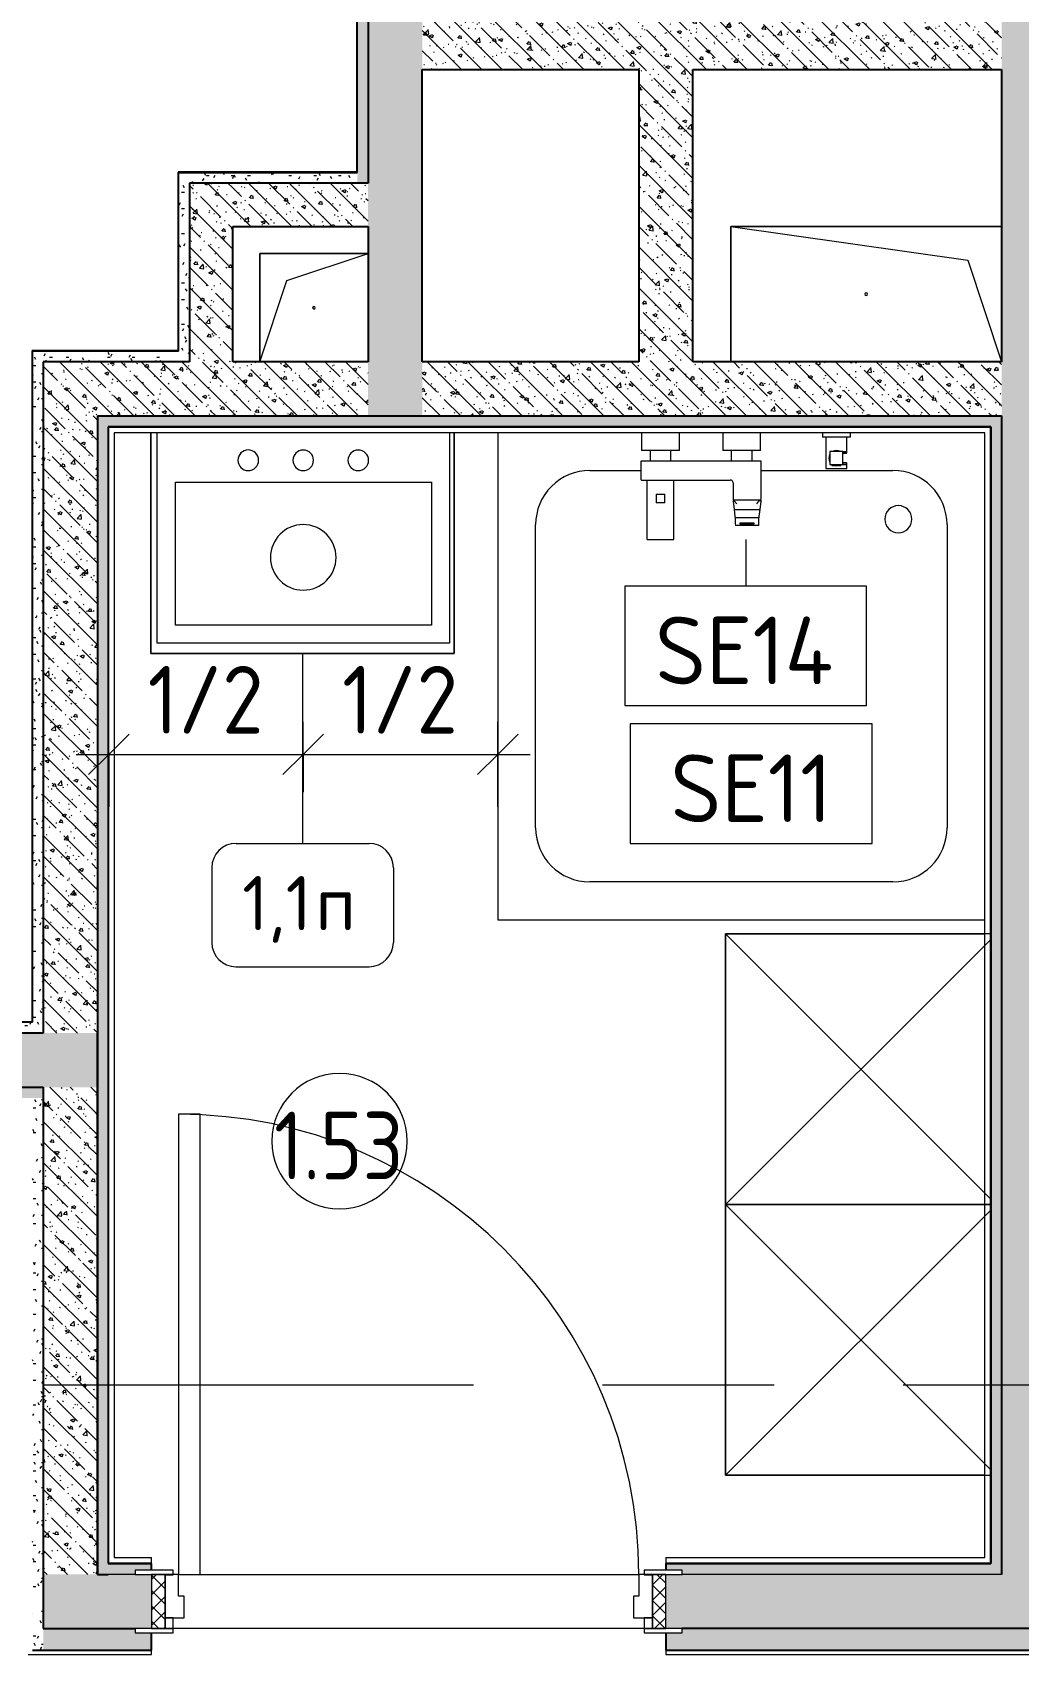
# Model space of a CAD drawing. Header units: millimetres. Extents: x 54725 to 263872, y -8553 to 29614.
# Drawn here: x 82310 to 84131, y 21652 to 24648 of the extents above; entities that cross this region are included whole.
import ezdxf

# ---------------------------------------------------------------- set-up
doc = ezdxf.new("R2010")
doc.units = ezdxf.units.MM
doc.linetypes.add('Осевая', pattern=[1587.5, 317.5, -238.125, 793.75, -238.125])
for name, color, linetype, lineweight in [('A-ANNO-DIMS', 7, 'Continuous', 9), ('A-ANNO-DIMS-50', 7, 'Continuous', 9), ('A-AREA-IDEN', 7, 'Continuous', 9), ('A-DOOR', 7, 'Continuous', 9), ('A-DOOR-1', 7, 'Continuous', 15), ('A-DOOR-FRAM', 7, 'Continuous', 15), ('A-DOOR-FRAM-1', 7, 'Continuous', 9), ('A-GENM', 7, 'Continuous', 9), ('A-WALL', 7, 'Continuous', 9), ('I-FURN', 7, 'Continuous', 9), ('I-FURN-IDEN', 7, 'Continuous', 9), ('I-WALL', 7, 'Continuous', 9), ('P-SANR-FIXT-IDEN', 7, 'Continuous', 9), ('Оси-2', 7, 'Осевая', 9)]:
    doc.layers.add(name, color=color, linetype=linetype, lineweight=lineweight)
for name, color, linetype, lineweight, true_color in [('A-WALL-3', 7, 'Continuous', 25, 0x3c3c3c), ('A-WALL-FNSH-2', 7, 'Continuous', 15, 0x3c3c3c), ('P-SANR-FIXT-1', 7, 'Continuous', 15, 0x4994b4), ('P-SANR-FIXT-2', 7, 'Continuous', 9, 0x4994b4)]:
    doc.layers.add(name, color=color, linetype=linetype, lineweight=lineweight, true_color=true_color)
doc.styles.add('GOST Common', font='GOST_Common.ttf', dxfattribs={"height": 125})
doc.styles.add('GOST Common_1', font='GOST_Common.ttf', dxfattribs={"width": 0.9, "height": 125})
doc.styles.add('GOST Common_2', font='GOST_Common.ttf', dxfattribs={"height": 100})
doc.styles.add('ISOCPEUR', font='isocpeur.ttf', dxfattribs={"width": 0.9, "height": 125})
doc.dimstyles.new('ISO-2_5_0_9К_БОЛЬШОЙ', dxfattribs={"dimscale": 304.8, "dimtxt": 124.497647, "dimasz": 0.246063, "dimexe": 0.19685, "dimexo": 0.492126, "dimgap": 0, "dimtad": 1, "dimdec": 0, "dimrnd": 10, "dimzin": 0, "dimdsep": 46, "dimtxsty": 'ISOCPEUR', "dimblk1": 'OBLIQUE', "dimblk2": 'OBLIQUE', "dimsah": 1, "dimcen": 0.09, "dimdle": 0.19685, "dimazin": 0, "dimtfac": 1, "dimtdec": 4, "dimtix": 1, "dimtmove": 0, "dimatfit": 3, "dimfxl": 1, "dimtvp": 1, "dimtolj": 1, "dimtzin": 0, "dimarcsym": 2})
pattern_1 = [(135, (0, 0), (-37.717076, -37.717076), [53.34, -8.89, 1.778, -8.89]), (135, (0, 37.694), (-37.717076, -37.717076), []), (50, (0, 0), (63.763904, -5.57885), [6.667, -73.342]), (355, (0, 0), (-12.334876, 66.869514), [5.334, -58.674]), (100.451, (5.314, -0.465), (51.43036, 61.29098), [5.667, -62.332]), (46.184, (0, 17.78), (94.87722, -14.714836), [10.001, -110.014]), (96.636, (7.91, 16.55), (83.09115, 86.59931), [8.5, -93.497]), (351.184, (0, 17.78), (83.09204, 86.59928), [8.001, -88.011]), (21, (8.89, 13.335), (53.064487, -35.792726), [6.667, -73.342]), (326, (8.89, 13.335), (21.63066, 64.46546), [5.334, -58.674]), (71.451, (13.31, 10.35), (74.69646, 28.672367), [5.667, -62.332]), (37.5, (0, 0), (1.080413, 29.594271), [1.676, -56.286, 1.676, -57.887, -58.896]), (37.5, (0, 0), (1.080413, 29.594271), [-117.526, 1.676, -57.22]), (7.5, (0, 0), (23.386368, 35.063507), [1.676, -32.283, 1.676, -54.953, -22.447]), (7.5, (0, 0), (23.386368, 35.063507), [-90.589, 1.676, -20.771]), (327.5, (-19.825, 0), (47.456567, -2.0054684), [1.676, -20.549, 1.676, -67.666, -92.011]), (327.5, (-19.825, 0), (47.456567, -2.0054684), [-91.567, 1.676, -90.335]), (317.5, (-28.715, 0), (51.844948, 8.89904), [1.676, -27.216, 1.676, -44.374, -65.341]), (317.5, (-28.715, 0), (51.844948, 8.89904), [-74.943, 1.676, -63.665])]
pattern_2 = [(0, (0, 0), (60.96, 15.24), [5.029, -40.691, 5.029, -40.691, -243.84]), (0, (0, 0), (60.96, 15.24), [-91.44, 5.029, -86.411, 5.029, -40.691, -106.68]), (0, (0, 0), (60.96, 15.24), [-228.6, 5.029, -25.451, 5.029, -71.171]), (120, (22.86, 7.62), (-43.6782272, 45.1729086), [5.029, -40.691, 5.029, -40.691, -243.84]), (120, (22.86, 7.62), (-43.6782272, 45.1729086), [-91.44, 5.029, -86.411, 5.029, -40.691, -106.68]), (120, (22.86, 7.62), (-43.6782272, 45.1729086), [-228.6, 5.029, -25.451, 5.029, -71.171]), (240, (30.48, 38.1), (-17.2817728, -60.4129086), [5.029, -40.691, 5.029, -40.691, -243.84]), (240, (30.48, 38.1), (-17.2817728, -60.4129086), [-91.44, 5.029, -86.411, 5.029, -40.691, -106.68]), (240, (30.48, 38.1), (-17.2817728, -60.4129086), [-228.6, 5.029, -25.451, 5.029, -71.171])]

# ---------------------------------------------------------------- blocks, each defined once
blk = doc.blocks.new('110_Дверь_СКБ_1Ст_Внутренняя1 - Д-7_п__950x2100h_Туалет-32105350-Фрагмент 1_10_ Пищеблок')
at = {"layer": 'A-DOOR'}
h = blk.add_hatch(dxfattribs=at)
h.set_pattern_fill('FP_12', color=256, style=0, pattern_type=2)
h.set_pattern_definition([(135, (1826.41, 114.685), (-14.14214, -14.14214), []), (225, (1826.41, 114.685), (14.14214, -14.14214), [])])
h.paths.add_polyline_path([(487.5, -50), (487.5, 50), (462.5, 50), (462.5, -50)])
at = {"layer": 'A-DOOR-FRAM-1'}
h = blk.add_hatch(dxfattribs=at)
h.set_pattern_fill('FP_13', color=256, style=0, pattern_type=2)
h.set_pattern_definition([(45, (-296.384, 114.685), (-14.1421, 14.1421), []), (135, (-296.384, 114.685), (-14.1421, -14.1421), [])])
h.paths.add_polyline_path([(-437.5, -50), (-437.5, 50), (-462.5, 50), (-462.5, -50)])
at = {"layer": 'A-DOOR'}
blk.add_arc((-412.5, 50), 850, 360, 90, dxfattribs=at)
at = {"layer": 'A-DOOR-1'}
for p, q in [((-412.5, 900), (-412.5, 50)), ((-372.5, 900), (-412.5, 900)), ((-372.5, 50), (-372.5, 900)), ((-412.5, 50), (-372.5, 50))]:
    blk.add_line(p, q, dxfattribs=at)
at = {"layer": 'A-DOOR-FRAM'}
for p, q in [((-422.5, 58), (-492.5, 58)), ((-492.5, 58), (-492.5, 50)), ((-492.5, 50), (-422.5, 50)), ((-437.5, 50), (-462.5, 50)), ((-462.5, 50), (-462.5, -50)), ((-412.5, 50), (-437.5, 50)), ((-437.5, 50), (-437.5, -30)), ((-437.5, -50), (-437.5, 50)), ((-422.5, 50), (-437.5, 50)), ((-437.5, 50), (-437.5, 49)), ((-437.5, 49), (-422.5, 49)), ((-422.5, 50), (-422.5, 58)), ((-422.5, 49), (-422.5, 50)), ((-412.5, 10), (-412.5, 50)), ((437.5, 50), (437.5, 10)), ((462.5, 50), (437.5, 50)), ((517.5, 58), (447.5, 58)), ((447.5, 58), (447.5, 50)), ((462.5, 50), (447.5, 50)), ((447.5, 50), (447.5, 49)), ((447.5, 50), (517.5, 50)), ((447.5, 49), (462.5, 49)), ((462.5, -30), (462.5, 50)), ((487.5, 50), (462.5, 50)), ((462.5, 50), (462.5, -50)), ((462.5, 49), (462.5, 50)), ((487.5, -50), (487.5, 50)), ((517.5, 50), (517.5, 58)), ((-402.5, 10), (-412.5, 10)), ((-402.5, -30), (-402.5, 10)), ((437.5, 10), (427.5, 10)), ((427.5, 10), (427.5, -30)), ((-422.5, -50), (-492.5, -50)), ((-492.5, -50), (-492.5, -58)), ((-492.5, -58), (-422.5, -58)), ((-462.5, -50), (-437.5, -50)), ((-437.5, -30), (-402.5, -30)), ((-422.5, -30), (-437.5, -30)), ((-437.5, -30), (-437.5, -50)), ((-437.5, -50), (-422.5, -50)), ((-422.5, -50), (-422.5, -30)), ((-422.5, -58), (-422.5, -50)), ((427.5, -30), (462.5, -30)), ((462.5, -30), (447.5, -30)), ((447.5, -30), (447.5, -50)), ((447.5, -50), (462.5, -50)), ((517.5, -50), (447.5, -50)), ((447.5, -50), (447.5, -58)), ((447.5, -58), (517.5, -58)), ((462.5, -50), (462.5, -30)), ((462.5, -50), (487.5, -50)), ((517.5, -58), (517.5, -50))]:
    blk.add_line(p, q, dxfattribs=at)
blk = doc.blocks.new('SND_Aquanet_Душевой поддон_HX108_Квадратный_С опорами_Сантехкомплект__$ - 900х900-19919295-Фрагмент 1_10_ Пищеблок')
at = {"layer": 'P-SANR-FIXT-1'}
for p, q in [((450, 450), (-449.6, 450)), ((450, -449.7), (450, 450)), ((-280, 380), (280, 380)), ((-380, -280), (-380, 280)), ((380, 280), (380, -280)), ((-37.2, -380), (-280, -380)), ((280, -380), (185.4, -380))]:
    blk.add_line(p, q, dxfattribs=at)
for centre, radius, start, end in [((-280, 280), 100, 90, 180), ((280, 280), 100, 0, 90), ((-290, -290), 25, 90, 270), ((-290, -290), 25, 270, 90), ((-280, -280), 100, 180, 270), ((280, -280), 100, 270, 0)]:
    blk.add_arc(centre, radius, start, end, dxfattribs=at)
blk = doc.blocks.new('GM_Отверстие прямоугольное _в плите_ - Отверстие-V9-Фрагмент 1_10_ Пищеблок')
at = {"layer": 'A-GENM'}
for p, q in [((-125, -250), (-125, 250)), ((-125, 250), (-125, -250)), ((-62.5, 187.5), (125, 250)), ((-125, -250), (-62.5, 187.5)), ((125, -250), (-125, -250)), ((-125, -250), (125, -250))]:
    blk.add_line(p, q, dxfattribs=at)
for start, end in [(360, 180), (180, 360)]:
    blk.add_arc((0, 0), 2.5, start, end, dxfattribs=at)
blk = doc.blocks.new('GM_Отверстие прямоугольное _в плите_ - Отверстие-21604341-Фрагмент 1_10_ Пищеблок')
at = {"layer": 'A-GENM'}
for p, q in [((-100, -100), (-100, 100)), ((-100, 100), (100, 100)), ((100, 100), (-100, 100)), ((-100, 100), (-100, -100)), ((-50, 50), (100, 100)), ((-100, -100), (-50, 50))]:
    blk.add_line(p, q, dxfattribs=at)
for start, end in [(360, 180), (180, 360)]:
    blk.add_arc((0, 0), 2.5, start, end, dxfattribs=at)
blk = doc.blocks.new('Шкаф параметрический - 1_318п-25615764-Фрагмент 1_10_ Пищеблок')
at = {"layer": 'I-FURN'}
for p, q in [((0, -500), (490, -10)), ((0, -10), (0, -500)), ((0, -500), (0, -21)), ((10, -10), (500, -500)), ((500, -500), (500, -10)), ((500, -21), (500, -500)), ((0, -500), (500, -500)), ((500, -500), (0, -500))]:
    blk.add_line(p, q, dxfattribs=at)
blk = doc.blocks.new('Мойка кухонная - Мойка Steel Hammer SH R 5151 GLOWE 2-V32-Фрагмент 1_10_ Пищеблок')
at = {"layer": 'P-SANR-FIXT-2'}
for p, q in [((-270, 400), (270, 400)), ((-270, 11), (-270, 400)), ((270, 400), (270, 11)), ((-236.6, 366.4), (236.1, 366.4)), ((-236.6, 102.3), (-236.6, 366.4)), ((236.1, 366.4), (236.1, 102.3)), ((236.1, 102.3), (-236.6, 102.3))]:
    blk.add_line(p, q, dxfattribs=at)
for centre, radius, start, end in [((0, 241.3), 60.5, 0, 180), ((0, 241.3), 60.5, 180, 0), ((-101.6, 61.9), 19, 90, 180), ((-101.6, 61.9), 19, 180, 270), ((-101.6, 61.9), 19.1, 0, 90), ((-101.6, 61.9), 19, 270, 0), ((0, 61.9), 19, 0, 180), ((0, 61.9), 19, 180, 0), ((101.6, 61.9), 19.1, 0, 180), ((101.6, 61.9), 19.1, 180, 0)]:
    blk.add_arc(centre, radius, start, end, dxfattribs=at)
blk = doc.blocks.new('Смеситель для ванны с душевым гарнитуром - Смеситель для ванны с душевым гарнитуром-V42-Фрагмент 1_10_ Пищеблок')
at = {"layer": 'P-SANR-FIXT-1'}
for p, q in [((83435, 23909), (83435, 23876)), ((83435, 23909), (83435, 23876)), ((83505, 23876), (83505, 23909)), ((83505, 23876), (83505, 23909)), ((83585, 23909), (83585, 23876)), ((83585, 23909), (83585, 23876)), ((83655, 23876), (83655, 23909)), ((83655, 23876), (83655, 23909)), ((83769, 23909), (83769, 23901)), ((83770.6, 23901), (83769, 23901)), ((83769, 23901), (83769.2, 23901)), ((83819.4, 23901), (83770.6, 23901)), ((83775.7, 23901), (83775.7, 23843)), ((83814.2, 23873.7), (83814.2, 23901)), ((83821, 23901), (83819.4, 23901)), ((83820.8, 23901), (83821, 23901)), ((83821, 23901), (83821, 23909)), ((83434, 23855.7), (83434, 23822.7)), ((83434, 23855.7), (83434, 23822.7)), ((83505, 23876), (83435, 23876)), ((83505, 23876), (83435, 23876)), ((83655, 23856.7), (83435, 23856.7)), ((83655, 23856.7), (83435, 23856.7)), ((83450.7, 23876), (83450.7, 23856.7)), ((83489.2, 23856.7), (83489.2, 23876)), ((83655, 23876), (83585, 23876)), ((83655, 23876), (83585, 23876)), ((83600.7, 23876), (83600.7, 23856.7)), ((83639.2, 23856.7), (83639.2, 23876)), ((83656, 23786.2), (83656, 23855.7)), ((83656, 23786.2), (83656, 23855.7)), ((83807, 23874.2), (83783, 23874.2)), ((83783, 23874.2), (83783, 23850.2)), ((83807, 23850.2), (83807, 23874.2)), ((83814.2, 23873.7), (83807, 23873.7)), ((83807, 23873.7), (83814.2, 23873.7)), ((83807, 23871.2), (83813.7, 23871.2)), ((83813.7, 23853.2), (83807, 23853.2)), ((83814.2, 23871.7), (83814.2, 23873.7)), ((83814.2, 23850.5), (83814.2, 23852.7)), ((83775.7, 23843), (83814.2, 23843)), ((83783, 23850.2), (83807, 23850.2)), ((83786.6, 23850.2), (83786.6, 23848.7)), ((83786.6, 23850.2), (83786.6, 23848.7)), ((83786.6, 23850.2), (83786.6, 23848.7)), ((83786.6, 23850.2), (83786.6, 23848.7)), ((83786.6, 23850.2), (83786.6, 23848.7)), ((83786.6, 23850.2), (83786.6, 23848.7)), ((83786.6, 23850.2), (83786.6, 23848.7)), ((83786.6, 23850.2), (83786.6, 23848.7)), ((83789.8, 23848.7), (83786.6, 23848.7)), ((83786.6, 23848.7), (83789.8, 23848.7)), ((83789.8, 23848.7), (83786.6, 23848.7)), ((83786.6, 23848.7), (83789.8, 23848.7)), ((83789.8, 23848.7), (83786.6, 23848.7)), ((83786.6, 23848.7), (83789.8, 23848.7)), ((83789.8, 23848.7), (83786.6, 23848.7)), ((83786.6, 23848.7), (83789.8, 23848.7)), ((83789.8, 23848.7), (83786.6, 23848.7)), ((83786.6, 23848.7), (83789.8, 23848.7)), ((83789.8, 23848.7), (83786.6, 23848.7)), ((83786.6, 23848.7), (83789.8, 23848.7)), ((83789.8, 23848.7), (83786.6, 23848.7)), ((83786.6, 23848.7), (83789.8, 23848.7)), ((83789.8, 23848.7), (83786.6, 23848.7)), ((83786.6, 23848.7), (83789.8, 23848.7)), ((83789.8, 23848.7), (83789.8, 23850.2)), ((83789.8, 23848.7), (83789.8, 23850.2)), ((83789.8, 23848.7), (83789.8, 23850.2)), ((83789.8, 23848.7), (83789.8, 23850.2)), ((83789.8, 23848.7), (83789.8, 23850.2)), ((83789.8, 23848.7), (83789.8, 23850.2)), ((83789.8, 23848.7), (83789.8, 23850.2)), ((83789.8, 23848.7), (83789.8, 23850.2)), ((83791.1, 23850.2), (83791.1, 23848.7)), ((83791.1, 23850.2), (83791.1, 23848.7)), ((83791.1, 23850.2), (83791.1, 23848.7)), ((83791.1, 23850.2), (83791.1, 23848.7)), ((83791.1, 23850.2), (83791.1, 23848.7)), ((83791.1, 23850.2), (83791.1, 23848.7)), ((83791.1, 23850.2), (83791.1, 23848.7)), ((83791.1, 23850.2), (83791.1, 23848.7)), ((83794.4, 23848.7), (83791.1, 23848.7)), ((83791.1, 23848.7), (83794.4, 23848.7)), ((83794.4, 23848.7), (83791.1, 23848.7)), ((83791.1, 23848.7), (83794.4, 23848.7)), ((83794.4, 23848.7), (83791.1, 23848.7)), ((83791.1, 23848.7), (83794.4, 23848.7)), ((83794.4, 23848.7), (83791.1, 23848.7)), ((83791.1, 23848.7), (83794.4, 23848.7)), ((83794.4, 23848.7), (83791.1, 23848.7)), ((83791.1, 23848.7), (83794.4, 23848.7)), ((83794.4, 23848.7), (83791.1, 23848.7)), ((83791.1, 23848.7), (83794.4, 23848.7)), ((83794.4, 23848.7), (83791.1, 23848.7)), ((83791.1, 23848.7), (83794.4, 23848.7)), ((83794.4, 23848.7), (83791.1, 23848.7)), ((83791.1, 23848.7), (83794.4, 23848.7)), ((83794.4, 23848.7), (83794.4, 23850.2)), ((83794.4, 23848.7), (83794.4, 23850.2)), ((83794.4, 23848.7), (83794.4, 23850.2)), ((83794.4, 23848.7), (83794.4, 23850.2)), ((83794.4, 23848.7), (83794.4, 23850.2)), ((83794.4, 23848.7), (83794.4, 23850.2)), ((83794.4, 23848.7), (83794.4, 23850.2)), ((83794.4, 23848.7), (83794.4, 23850.2)), ((83795.6, 23850.2), (83795.6, 23848.7)), ((83795.6, 23850.2), (83795.6, 23848.7)), ((83795.6, 23850.2), (83795.6, 23848.7)), ((83795.6, 23850.2), (83795.6, 23848.7)), ((83795.6, 23850.2), (83795.6, 23848.7)), ((83795.6, 23850.2), (83795.6, 23848.7)), ((83795.6, 23850.2), (83795.6, 23848.7)), ((83795.6, 23850.2), (83795.6, 23848.7)), ((83798.9, 23848.7), (83795.6, 23848.7)), ((83795.6, 23848.7), (83798.9, 23848.7)), ((83798.9, 23848.7), (83795.6, 23848.7)), ((83795.6, 23848.7), (83798.9, 23848.7)), ((83798.9, 23848.7), (83795.6, 23848.7)), ((83795.6, 23848.7), (83798.9, 23848.7)), ((83798.9, 23848.7), (83795.6, 23848.7)), ((83795.6, 23848.7), (83798.9, 23848.7)), ((83798.9, 23848.7), (83795.6, 23848.7)), ((83795.6, 23848.7), (83798.9, 23848.7)), ((83798.9, 23848.7), (83795.6, 23848.7)), ((83795.6, 23848.7), (83798.9, 23848.7)), ((83798.9, 23848.7), (83795.6, 23848.7)), ((83795.6, 23848.7), (83798.9, 23848.7)), ((83798.9, 23848.7), (83795.6, 23848.7)), ((83795.6, 23848.7), (83798.9, 23848.7)), ((83798.9, 23848.7), (83798.9, 23850.2)), ((83798.9, 23848.7), (83798.9, 23850.2)), ((83798.9, 23848.7), (83798.9, 23850.2)), ((83798.9, 23848.7), (83798.9, 23850.2)), ((83798.9, 23848.7), (83798.9, 23850.2)), ((83798.9, 23848.7), (83798.9, 23850.2)), ((83798.9, 23848.7), (83798.9, 23850.2)), ((83798.9, 23848.7), (83798.9, 23850.2)), ((83800.2, 23850.2), (83800.2, 23848.7)), ((83800.2, 23850.2), (83800.2, 23848.7)), ((83800.2, 23850.2), (83800.2, 23848.7)), ((83800.2, 23850.2), (83800.2, 23848.7)), ((83800.2, 23850.2), (83800.2, 23848.7)), ((83800.2, 23850.2), (83800.2, 23848.7)), ((83800.2, 23850.2), (83800.2, 23848.7)), ((83800.2, 23850.2), (83800.2, 23848.7)), ((83803.4, 23848.7), (83800.2, 23848.7)), ((83800.2, 23848.7), (83803.4, 23848.7)), ((83803.4, 23848.7), (83800.2, 23848.7)), ((83800.2, 23848.7), (83803.4, 23848.7)), ((83803.4, 23848.7), (83800.2, 23848.7)), ((83800.2, 23848.7), (83803.4, 23848.7)), ((83803.4, 23848.7), (83800.2, 23848.7)), ((83800.2, 23848.7), (83803.4, 23848.7)), ((83803.4, 23848.7), (83800.2, 23848.7)), ((83800.2, 23848.7), (83803.4, 23848.7)), ((83803.4, 23848.7), (83800.2, 23848.7)), ((83800.2, 23848.7), (83803.4, 23848.7)), ((83803.4, 23848.7), (83800.2, 23848.7)), ((83800.2, 23848.7), (83803.4, 23848.7)), ((83803.4, 23848.7), (83800.2, 23848.7)), ((83800.2, 23848.7), (83803.4, 23848.7)), ((83803.4, 23848.7), (83803.4, 23850.2)), ((83803.4, 23848.7), (83803.4, 23850.2)), ((83803.4, 23848.7), (83803.4, 23850.2)), ((83803.4, 23848.7), (83803.4, 23850.2)), ((83803.4, 23848.7), (83803.4, 23850.2)), ((83803.4, 23848.7), (83803.4, 23850.2)), ((83803.4, 23848.7), (83803.4, 23850.2)), ((83803.4, 23848.7), (83803.4, 23850.2)), ((83807, 23850.5), (83814.2, 23850.5)), ((83814.2, 23850.5), (83807, 23850.5)), ((83814.2, 23843), (83814.2, 23850.5)), ((83435, 23821.7), (83599, 23821.7)), ((83435, 23821.7), (83599, 23821.7)), ((83445, 23821.7), (83445, 23712.2)), ((83462, 23795.7), (83462, 23779.7)), ((83462.1, 23795.7), (83462, 23795.7)), ((83462, 23795.7), (83462.5, 23795.7)), ((83462.5, 23795.7), (83477.5, 23795.7)), ((83477.5, 23795.7), (83478, 23795.7)), ((83478, 23795.7), (83477.9, 23795.7)), ((83478, 23779.7), (83478, 23795.7)), ((83495, 23712.2), (83495, 23821.7)), ((83604, 23816.7), (83604, 23786.2)), ((83604, 23816.7), (83604, 23786.2)), ((83462.5, 23779.7), (83462, 23779.7)), ((83462, 23779.7), (83462.1, 23779.7)), ((83477.5, 23779.7), (83462.5, 23779.7)), ((83478, 23779.7), (83477.5, 23779.7)), ((83477.9, 23779.7), (83478, 23779.7)), ((83604.1, 23782.6), (83604.1, 23783.4)), ((83607, 23783.4), (83604.1, 23783.4)), ((83604.1, 23782.6), (83606, 23767)), ((83605, 23785.2), (83655, 23785.2)), ((83605, 23785.2), (83655, 23785.2)), ((83606, 23767), (83654, 23767)), ((83606, 23767), (83607.6, 23754.1)), ((83652.7, 23785.2), (83647.2, 23777.5)), ((83655.9, 23783.4), (83650.8, 23783.4)), ((83652.4, 23754.1), (83654, 23767)), ((83654, 23767), (83655.9, 23782.6)), ((83655.9, 23783.4), (83655.9, 23782.6)), ((83607.6, 23754.1), (83607.8, 23752.6)), ((83607.8, 23752.6), (83652.2, 23752.6)), ((83607.8, 23752.6), (83608, 23750.2)), ((83608, 23750.2), (83608, 23741.4)), ((83608, 23741.4), (83608.5, 23737.9)), ((83651.5, 23737.9), (83608.5, 23737.9)), ((83617.5, 23740.1), (83617.5, 23742.5)), ((83617.5, 23741.9), (83618.3, 23741.9)), ((83619.6, 23742.8), (83640.4, 23742.8)), ((83619.6, 23739.8), (83619.6, 23742.8)), ((83640.4, 23739.8), (83619.6, 23739.8)), ((83640.4, 23739.8), (83640.4, 23742.8)), ((83641.7, 23741.9), (83642.5, 23741.9)), ((83642.5, 23742.5), (83642.5, 23740.1)), ((83651.5, 23737.9), (83652, 23741.4)), ((83651.9, 23750.2), (83652.2, 23752.6)), ((83652, 23741.4), (83652, 23750.2)), ((83652.2, 23752.6), (83652.4, 23754.1)), ((83445.5, 23711.7), (83494.5, 23711.7))]:
    blk.add_line(p, q, dxfattribs=at)
at = {"layer": 'P-SANR-FIXT-1', "flags": 128}
for points in [[(83611, 23777.5), (83606.2, 23783.1), (83605.3, 23785.2)], [(83617.5, 23742.5), (83617.6, 23742.6), (83617.7, 23742.7), (83618, 23742.7), (83618.3, 23742.7), (83618.7, 23742.8), (83619.1, 23742.8), (83619.6, 23742.8)], [(83619.6, 23739.8), (83619.1, 23739.8), (83618.7, 23739.8), (83618.3, 23739.9), (83618, 23739.9), (83617.7, 23740), (83617.6, 23740)], [(83640.4, 23742.8), (83640.8, 23742.8), (83641.3, 23742.8), (83641.7, 23742.7), (83642, 23742.7), (83642.3, 23742.7), (83642.4, 23742.6), (83642.5, 23742.5)], [(83642.4, 23740), (83642.3, 23740), (83642, 23739.9), (83641.7, 23739.9), (83641.3, 23739.8), (83640.8, 23739.8), (83640.4, 23739.8)]]:
    blk.add_lwpolyline(points, dxfattribs=at)
at = {"layer": 'P-SANR-FIXT-1'}
for centre, radius, start, end in [((83435, 23855.7), 1, 90, 180), ((83435, 23855.7), 1, 90, 180), ((83655, 23855.7), 1, 0, 90), ((83655, 23855.7), 1, 0, 90), ((83795, 23862.2), 14.2, 148.2631, 211.8541), ((83795, 23862.2), 14.2, 148.2631, 211.8541), ((83795, 23862.2), 14.2, 58.1524, 121.7439), ((83795, 23862.2), 14.2, 58.1524, 121.7439), ((83813.7, 23871.7), 0.5, 270, 0), ((83813.7, 23852.7), 0.5, 0, 90), ((83435, 23822.7), 1, 180, 270), ((83435, 23822.7), 1, 180, 270), ((83795, 23862.2), 14.2, 238.3082, 302.0443), ((83795, 23862.2), 14.2, 238.3082, 302.0443), ((83599, 23816.7), 5, 0, 90), ((83599, 23816.7), 5, 0, 90), ((83605, 23786.2), 1, 180, 270), ((83605, 23786.2), 1, 180, 270), ((83655, 23786.2), 1, 270, 0), ((83655, 23786.2), 1, 270, 0), ((83445.5, 23712.2), 0.5, 180, 270), ((83494.5, 23712.2), 0.5, 270, 0)]:
    blk.add_arc(centre, radius, start, end, dxfattribs=at)
blk = doc.blocks.new('Марка_Помещения - Номер-25198446-Фрагмент 1_10_ Пищеблок')
at = {"layer": 'A-AREA-IDEN'}
for start, end in [(360, 180), (180, 360)]:
    blk.add_arc((0, 0), 2.5, start, end, dxfattribs=at)
blk = doc.blocks.new('М_сантехническая_рамка1 - В рамке-30590747-Фрагмент 1_10_ Пищеблок')
at = {"layer": 'P-SANR-FIXT-IDEN'}
for p, q in [((4.293, 2.24), (-4.639, 2.24)), ((-4.639, 2.24), (-4.639, -2.178)), ((4.293, -2.178), (4.293, 2.24)), ((-4.639, -2.178), (4.293, -2.178))]:
    blk.add_line(p, q, dxfattribs=at)
blk = doc.blocks.new('Марка_Мебель - В прямоуг_Balcon_Марка-25523697-Фрагмент 1_10_ Пищеблок')
at = {"layer": 'I-FURN-IDEN'}
for p, q in [((-2.455, 2.278), (2.455, 2.278)), ((-3.355, 1.378), (-3.355, -1.384)), ((3.355, 1.378), (3.355, -1.378)), ((-2.461, -2.278), (2.455, -2.278))]:
    blk.add_line(p, q, dxfattribs=at)
for centre, radius, start, end in [((-2.455, 1.378), 0.9, 90, 180), ((2.455, 1.378), 0.9, 0, 90), ((-2.461, -1.384), 0.893, 180, 270), ((2.455, -1.378), 0.9, 270, 0)]:
    blk.add_arc(centre, radius, start, end, dxfattribs=at)
blk = doc.blocks.new('DIMBLOCK27-Фрагмент 1_10_ Пищеблок')
at = {"layer": 'A-ANNO-DIMS-50'}
for p, q in [((82451, 23218), (82451, 23374.9)), ((82810.2, 23244.8), (82810.2, 23374.9)), ((82391, 23314.9), (82810.2, 23314.9)), ((82451, 23314.9), (82451, 23218)), ((82810.2, 23314.9), (82810.2, 23244.8))]:
    blk.add_line(p, q, dxfattribs=at)
at = {"layer": 'A-ANNO-DIMS-50', "lineweight": 20}
for p, q in [((82451, 23314.9), (82488.5, 23352.4)), ((82810.2, 23314.9), (82847.7, 23352.4)), ((82451, 23314.9), (82413.5, 23277.4)), ((82810.2, 23314.9), (82772.7, 23277.4))]:
    blk.add_line(p, q, dxfattribs=at)
at = {"layer": 'A-ANNO-DIMS-50', "color": 0, "insert": (82522.9, 23478.2), "char_height": 125, "width": 258.572, "attachment_point": 1, "line_spacing_factor": 1.149209, "style": 'ISOCPEUR'}
blk.add_mtext('1/2', dxfattribs=at)
blk = doc.blocks.new('_Oblique')
at = {"color": 0, "linetype": 'ByBlock', "lineweight": -2}
blk.add_line((-0.5, -0.5), (0.5, 0.5), dxfattribs=at)
blk = doc.blocks.new('DIMBLOCK28-Фрагмент 1_10_ Пищеблок')
at = {"layer": 'A-ANNO-DIMS-50'}
for p, q in [((82810.2, 23244.8), (82810.2, 23374.9)), ((83169.4, 23218), (83169.4, 23374.9)), ((82810.2, 23314.9), (83229.4, 23314.9)), ((82810.2, 23314.9), (82810.2, 23244.8)), ((83169.4, 23314.9), (83169.4, 23218))]:
    blk.add_line(p, q, dxfattribs=at)
at = {"layer": 'A-ANNO-DIMS-50', "lineweight": 20}
for p, q in [((82810.2, 23314.9), (82847.7, 23352.4)), ((83169.4, 23314.9), (83206.9, 23352.4)), ((82810.2, 23314.9), (82772.7, 23277.4)), ((83169.4, 23314.9), (83131.9, 23277.4))]:
    blk.add_line(p, q, dxfattribs=at)
at = {"layer": 'A-ANNO-DIMS-50', "color": 0, "insert": (82882, 23478.2), "char_height": 125, "width": 258.572, "attachment_point": 1, "line_spacing_factor": 1.149209, "style": 'ISOCPEUR'}
blk.add_mtext('1/2', dxfattribs=at)

msp = doc.modelspace()

# ---------------------------------------------------------------- hatches: boundary and pattern name
at = {"layer": 'I-WALL'}
h = msp.add_hatch(dxfattribs=at)
h.set_pattern_fill('FP_3', color=256, style=0, pattern_type=2)
h.set_pattern_definition(pattern_1)
h.paths.add_polyline_path([(82930, 23940), (83030, 23940), (83030, 25850), (82930, 25850), (82930, 24029.8)])
h.paths.add_polyline_path([(83030, 26800), (83030, 26880), (82930, 26880), (82930, 26800)])
h = msp.add_hatch(dxfattribs=at)
h.set_pattern_fill('FP_3', color=256, style=0, pattern_type=2)
h.set_pattern_definition(pattern_1)
h.paths.add_polyline_path([(84200, 21800), (84200, 26880), (84100, 26880), (84100, 21800)])
h = msp.add_hatch(dxfattribs=at)
h.set_pattern_fill('FP_35', color=256, style=0, pattern_type=2)
h.set_pattern_definition(pattern_2)
h.paths.add_polyline_path([(82930, 24370), (82930, 25820), (82922, 25820), (82922, 25890), (82930, 25890), (82930, 25950), (82910, 25950), (82910, 24370)])
h.paths.add_polyline_path([(82910, 26700), (82930, 26700), (82930, 26710), (82910, 26710)])
h.paths.add_polyline_path([(82930, 26750), (82930, 26760), (82922, 26760), (82922, 26830), (82930, 26830), (82930, 26860), (82910, 26860), (82910, 26750), (82923.7, 26750)])
h = msp.add_hatch(dxfattribs=at)
h.set_pattern_fill('FP_3', color=256, style=0, pattern_type=2)
h.set_pattern_definition(pattern_1)
h.paths.add_polyline_path([(84100, 24580), (84100, 24680), (83030, 24680), (83030, 24580), (84015.7, 24580)])
h = msp.add_hatch(dxfattribs=at)
h.set_pattern_fill('FP_3', color=256, style=0, pattern_type=2)
h.set_pattern_definition(pattern_1)
h.paths.add_polyline_path([(83530, 24040), (83530, 24580), (83430, 24580), (83430, 24040)])
h = msp.add_hatch(dxfattribs=at)
h.set_pattern_fill('FP_35', color=256, style=0, pattern_type=2)
h.set_pattern_definition(pattern_2)
h.paths.add_polyline_path([(82600, 24370), (82910, 24370), (82910, 24390), (82580, 24390), (82580, 24370)])
h = msp.add_hatch(dxfattribs=at)
h.set_pattern_fill('FP_35', color=256, style=0, pattern_type=2)
h.set_pattern_definition(pattern_2)
h.paths.add_polyline_path([(82600, 24040), (82600, 24370), (82580, 24370), (82580, 24040)])
h = msp.add_hatch(dxfattribs=at)
h.set_pattern_fill('FP_3', color=256, style=0, pattern_type=2)
h.set_pattern_definition(pattern_1)
h.paths.add_polyline_path([(82680, 24040), (82680, 24370), (82600, 24370), (82600, 24040)])
h = msp.add_hatch(dxfattribs=at)
h.set_pattern_fill('FP_3', color=256, style=0, pattern_type=2)
h.set_pattern_definition(pattern_1)
h.paths.add_polyline_path([(82930, 24290), (82930, 24370), (82680, 24370), (82680, 24290)])
h = msp.add_hatch(dxfattribs=at)
h.set_pattern_fill('FP_35', color=256, style=0, pattern_type=2)
h.set_pattern_definition(pattern_2)
h.paths.add_polyline_path([(82580, 24040), (82580, 24060), (82310, 24060), (82310, 24040), (82579.1, 24040)])
h = msp.add_hatch(dxfattribs=at)
h.set_pattern_fill('FP_35', color=256, style=0, pattern_type=2)
h.set_pattern_definition(pattern_2)
h.paths.add_polyline_path([(82330, 22800), (82330, 24040), (82310, 24040), (82310, 22800)])
h = msp.add_hatch(dxfattribs=at)
h.set_pattern_fill('FP_3', color=256, style=0, pattern_type=2)
h.set_pattern_definition(pattern_1)
h.paths.add_polyline_path([(82930, 23940), (82930, 24040), (82330, 24040), (82330, 23940), (82866.4, 23940)])
h = msp.add_hatch(dxfattribs=at)
h.set_pattern_fill('FP_3', color=256, style=0, pattern_type=2)
h.set_pattern_definition(pattern_1)
h.paths.add_polyline_path([(84015.7, 23940), (84100, 23940), (84100, 24040), (83030, 24040), (83030, 23940), (83872.1, 23940)])
h = msp.add_hatch(dxfattribs=at)
h.set_pattern_fill('FP_3', color=256, style=0, pattern_type=2)
h.set_pattern_definition(pattern_1)
h.paths.add_polyline_path([(82430, 22800), (82430, 23940), (82330, 23940), (82330, 22800)])
h = msp.add_hatch(dxfattribs=at)
h.set_pattern_fill('FP_35', color=256, style=0, pattern_type=2)
h.set_pattern_definition(pattern_2)
h.paths.add_polyline_path([(84080, 23920), (84080, 23940), (82430, 23940), (82430, 23920), (84079, 23920)])
h = msp.add_hatch(dxfattribs=at)
h.set_pattern_fill('FP_35', color=256, style=0, pattern_type=2)
h.set_pattern_definition(pattern_2)
h.paths.add_polyline_path([(82430, 21800), (82450, 21800), (82450, 23920), (82430, 23920), (82430, 22595)])
h = msp.add_hatch(dxfattribs=at)
h.set_pattern_fill('FP_35', color=256, style=0, pattern_type=2)
h.set_pattern_definition(pattern_2)
h.paths.add_polyline_path([(84080, 21820), (84100, 21820), (84100, 23940), (84080, 23940), (84080, 21833)])
h = msp.add_hatch(dxfattribs=at)
h.set_pattern_fill('FP_35', color=256, style=0, pattern_type=2)
h.set_pattern_definition(pattern_2)
h.paths.add_polyline_path([(82200, 22800), (82310, 22800), (82310, 22820), (82200, 22820)])
h.paths.add_polyline_path([(81250, 22800), (81250, 22820), (81150, 22820), (81150, 22800)])
h = msp.add_hatch(dxfattribs=at)
h.set_pattern_fill('FP_3', color=256, style=0, pattern_type=2)
h.set_pattern_definition(pattern_1)
h.paths.add_polyline_path([(82430, 22700), (82430, 22800), (82200, 22800), (82200, 22798), (82230, 22798), (82230, 22790), (82200, 22790), (82200, 22710), (82230, 22710), (82230, 22702), (82200, 22702), (82200, 22700), (82330, 22700)])
h.paths.add_polyline_path([(81250, 22700), (81250, 22702), (81220, 22702), (81220, 22710), (81250, 22710), (81250, 22790), (81220, 22790), (81220, 22798), (81250, 22798), (81250, 22800), (78450, 22800), (78450, 22700), (81220, 22700)])
h.paths.add_polyline_path([(77320, 22700), (77350, 22700), (77350, 22800), (75744.8, 22800), (75744.8, 22700), (76832.4, 22700)])
h.paths.add_polyline_path([(74644.8, 22700), (74644.8, 22800), (70210, 22800), (70210, 22700), (74614.8, 22700)])
h.paths.add_polyline_path([(68310, 22700), (69110, 22700), (69110, 22800), (68310, 22800)])
h = msp.add_hatch(dxfattribs=at)
h.set_pattern_fill('FP_35', color=256, style=0, pattern_type=2)
h.set_pattern_definition(pattern_2)
h.paths.add_polyline_path([(82310, 22680), (82330, 22680), (82330, 22700), (82200, 22700), (82200, 22680)])
h.paths.add_polyline_path([(81250, 22680), (81250, 22700), (78480, 22699.8), (78480, 22692), (78450, 22692), (78450, 22680), (80855.1, 22680)])
h.paths.add_polyline_path([(77350, 22680), (77350, 22692), (77320, 22692), (77320, 22700), (75774.8, 22699.6), (75774.8, 22692), (75744.8, 22692), (75744.8, 22680), (76832.4, 22680)])
h.paths.add_polyline_path([(74533.7, 22680), (74644.8, 22680), (74644.8, 22692), (74614.8, 22692), (74614.8, 22700), (70240, 22699.9), (70240, 22692), (70210, 22692), (70210, 22680), (73959.1, 22680)])
h.paths.add_polyline_path([(69110, 22680), (69110, 22692), (69080, 22692), (69080, 22700), (68310, 22700), (68310, 22680), (69080, 22680)])
h = msp.add_hatch(dxfattribs=at)
h.set_pattern_fill('FP_3', color=256, style=0, pattern_type=2)
h.set_pattern_definition(pattern_1)
h.paths.add_polyline_path([(82430, 21800), (82430, 22700), (82330, 22700), (82330, 21800)])
h = msp.add_hatch(dxfattribs=at)
h.set_pattern_fill('FP_35', color=256, style=0, pattern_type=2)
h.set_pattern_definition(pattern_2)
h.paths.add_polyline_path([(82310, 21660), (82330, 21660), (82330, 22680), (82310, 22680), (82310, 22595)])
h = msp.add_hatch(dxfattribs=at)
h.set_pattern_fill('FP_35', color=256, style=0, pattern_type=2)
h.set_pattern_definition(pattern_2)
h.paths.add_polyline_path([(84100, 21800), (84100, 21820), (83480, 21820), (83480, 21808), (83510, 21808), (83510, 21800)])
h.paths.add_polyline_path([(82450, 21800), (82500, 21800), (82500, 21808), (82530, 21808), (82530, 21820), (82450, 21820)])
h = msp.add_hatch(dxfattribs=at)
h.set_pattern_fill('FP_3', color=256, style=0, pattern_type=2)
h.set_pattern_definition(pattern_1)
h.paths.add_polyline_path([(84480, 21700), (84480, 21800), (83480, 21800), (83480, 21700), (84303.1, 21700)])
h.paths.add_polyline_path([(82500, 21700), (82530, 21700), (82530, 21800), (82330, 21800), (82330, 21700)])
h = msp.add_hatch(dxfattribs=at)
h.set_pattern_fill('FP_35', color=256, style=0, pattern_type=2)
h.set_pattern_definition(pattern_2)
h.paths.add_polyline_path([(84750, 21660), (84750, 21700), (83510, 21699.5), (83510, 21692), (83480, 21692), (83480, 21660), (84303.1, 21660)])
h.paths.add_polyline_path([(82500, 21660), (82530, 21660), (82530, 21692), (82500, 21692), (82500, 21700), (82330, 21700), (82330, 21660)])

# ---------------------------------------------------------------- linework, layer by layer
at = {"layer": 'A-WALL'}
for p, q in [((82500, 21800), (82450, 21800)), ((84100, 21800), (83510, 21800))]:
    msp.add_line(p, q, dxfattribs=at)
at = {"layer": 'A-WALL-3'}
for p, q in [((82910, 24390), (82910, 25950)), ((82930, 25820), (82930, 24370)), ((83030, 24040), (83030, 24580)), ((83030, 24580), (83430, 24580)), ((83430, 24580), (83430, 24040)), ((83530, 24580), (84100, 24580)), ((83530, 24040), (83530, 24580)), ((84100, 24580), (84100, 24040)), ((82580, 24060), (82580, 24390)), ((82580, 24390), (82910, 24390)), ((82930, 24370), (82600, 24370)), ((82600, 24370), (82600, 24040)), ((82680, 24290), (82930, 24290)), ((82680, 24040), (82680, 24290)), ((82930, 24290), (82930, 24040)), ((82580, 24060), (82310, 24060)), ((82310, 22820), (82310, 24060)), ((82600, 24040), (82330, 24040)), ((82330, 24040), (82330, 22800)), ((82930, 24040), (82680, 24040)), ((83430, 24040), (83030, 24040)), ((84100, 24040), (83530, 24040)), ((82430, 23940), (84100, 23940)), ((82430, 23940), (82430, 21800)), ((84080, 23920), (82450, 23920)), ((82450, 23920), (82450, 21820)), ((84080, 23920), (84080, 21820)), ((84100, 23940), (84100, 21800)), ((82310, 22820), (82200, 22820)), ((82330, 22800), (82200, 22800)), ((82430, 21800), (82430, 22800)), ((82200, 22700), (82330, 22700)), ((82330, 22700), (82330, 21700)), ((82450, 21820), (82530, 21820)), ((82530, 21808), (82530, 21820)), ((83480, 21820), (83480, 21808)), ((83480, 21820), (84080, 21820)), ((82430, 21800), (82450, 21800)), ((82330, 21700), (82500, 21700)), ((84750, 21700), (83510, 21700)), ((82530, 21660), (82530, 21692)), ((83480, 21692), (83480, 21660)), ((82310, 21660), (82530, 21660)), ((83480, 21660), (85434.7, 21660))]:
    msp.add_line(p, q, dxfattribs=at)
at = {"layer": 'A-WALL-FNSH-2'}
for p, q in [((82909, 25850), (82909, 24391)), ((82579, 24391), (82579, 24061)), ((82909, 24391), (82579, 24391)), ((82579, 24061), (82309, 24061)), ((82451, 23919), (84079, 23919)), ((82451, 21821), (82451, 23919)), ((84079, 23919), (84079, 21821)), ((82530, 21821), (82451, 21821)), ((82530, 21820), (82530, 21821)), ((84079, 21821), (83480, 21821)), ((83480, 21821), (83480, 21820)), ((82302, 21652), (82530, 21652)), ((82530, 21652), (82530, 21660)), ((83480, 21660), (83480, 21652)), ((83480, 21652), (85330, 21652))]:
    msp.add_line(p, q, dxfattribs=at)
at = {"layer": 'I-FURN'}
for p, q in [((82528.9, 23909), (82528.9, 23501.4)), ((82528.9, 23501.4), (82528.9, 23909)), ((83089.2, 23501.4), (83089.2, 23909)), ((83089.2, 23909), (83089.2, 23501.4)), ((82528.9, 23501.4), (83089.2, 23501.4)), ((83089.2, 23501.4), (82528.9, 23501.4))]:
    msp.add_line(p, q, dxfattribs=at)
at = {"layer": 'I-FURN-IDEN'}
msp.add_line((82809, 23501.4), (82809, 23150.4), dxfattribs=at)
at = {"layer": 'I-WALL'}
for p, q in [((84069, 23909), (82461, 23909)), ((82461, 23909), (82461, 21831)), ((84069, 21831), (84069, 23909)), ((82461, 21831), (82530, 21831)), ((82530, 21821), (82530, 21831)), ((83480, 21831), (84069, 21831)), ((83480, 21831), (83480, 21821)), ((82620, 21800), (83430, 21800)), ((83440, 21700), (82570, 21700))]:
    msp.add_line(p, q, dxfattribs=at)
at = {"layer": 'P-SANR-FIXT-IDEN'}
msp.add_line((83627.5, 23711.7), (83627.5, 23625.9), dxfattribs=at)
at = {"layer": 'Оси-2'}
msp.add_line((56375.2, 22150), (90566.7, 22150), dxfattribs=at)

# ---------------------------------------------------------------- block references
at = {"layer": 'A-AREA-IDEN', "xscale": 49.99999999999998, "yscale": 49.99999999999998, "zscale": 49.99999999999998}
msp.add_blockref('Марка_Помещения - Номер-25198446-Фрагмент 1_10_ Пищеблок', (82877.3, 22600.5), dxfattribs=at)
at = {"layer": 'A-DOOR'}
msp.add_blockref('110_Дверь_СКБ_1Ст_Внутренняя1 - Д-7_п__950x2100h_Туалет-32105350-Фрагмент 1_10_ Пищеблок', (82992.5, 21750), dxfattribs=at)
at = {"layer": 'A-GENM', "rotation": 269.9999999999996}
msp.add_blockref('GM_Отверстие прямоугольное _в плите_ - Отверстие-V9-Фрагмент 1_10_ Пищеблок', (83850, 24165), dxfattribs=at)
at = {"layer": 'A-GENM'}
msp.add_blockref('GM_Отверстие прямоугольное _в плите_ - Отверстие-21604341-Фрагмент 1_10_ Пищеблок', (82830, 24140), dxfattribs=at)
at = {"layer": 'I-FURN', "rotation": 270.0000000000001}
for p in [(84090, 22983.1), (84090, 22483.1)]:
    msp.add_blockref('Шкаф параметрический - 1_318п-25615764-Фрагмент 1_10_ Пищеблок', p, dxfattribs=at)
at = {"layer": 'I-FURN-IDEN', "xscale": 49.99999999999998, "yscale": 49.99999999999998, "zscale": 49.99999999999998}
msp.add_blockref('Марка_Мебель - В прямоуг_Balcon_Марка-25523697-Фрагмент 1_10_ Пищеблок', (82809, 23036.5), dxfattribs=at)
at = {"layer": 'P-SANR-FIXT-1', "rotation": 180}
for name, p in [('Мойка кухонная - Мойка Steel Hammer SH R 5151 GLOWE 2-V32-Фрагмент 1_10_ Пищеблок', (82810.2, 23920)), ('SND_Aquanet_Душевой поддон_HX108_Квадратный_С опорами_Сантехкомплект__$ - 900х900-19919295-Фрагмент 1_10_ Пищеблок', (83619.4, 23459.3))]:
    msp.add_blockref(name, p, dxfattribs=at)
at = {"layer": 'P-SANR-FIXT-1'}
msp.add_blockref('Смеситель для ванны с душевым гарнитуром - Смеситель для ванны с душевым гарнитуром-V42-Фрагмент 1_10_ Пищеблок', (0, 0), dxfattribs=at)
at = {"layer": 'P-SANR-FIXT-IDEN', "xscale": 49.99999999999998, "yscale": 49.99999999999998, "zscale": 49.99999999999998}
for p in [(83636.2, 23513.9), (83646.2, 23259.3)]:
    msp.add_blockref('М_сантехническая_рамка1 - В рамке-30590747-Фрагмент 1_10_ Пищеблок', p, dxfattribs=at)

# ---------------------------------------------------------------- texts
at = {"layer": 'A-AREA-IDEN', "insert": (82756.3, 22654.8), "char_height": 125, "width": 303.038, "attachment_point": 1, "style": 'GOST Common_1'}
msp.add_mtext('1.53', dxfattribs=at)
at = {"layer": 'I-FURN-IDEN', "char_height": 100, "attachment_point": 1, "style": 'GOST Common_2'}
for s, insert, width in [('1,1', (82697.5, 23090.1), 164.346), ('\\fGOST Common|b0|i0|c204|p34|;п', (82833.1, 23090.1), 88.186)]:
    msp.add_mtext(s, dxfattribs=dict(at, insert=insert, width=width))
at = {"layer": 'P-SANR-FIXT-IDEN', "char_height": 125, "attachment_point": 1, "style": 'GOST Common'}
for s, insert, width in [('SE14', (83460.1, 23569.3), 424.894), ('SE11', (83488.4, 23314.7), 380.802)]:
    msp.add_mtext(s, dxfattribs=dict(at, insert=insert, width=width))

# ---------------------------------------------------------------- dimensions: what is measured, and where the dimension line sits
at = {"layer": 'A-ANNO-DIMS'}
for base, p1, p2, picture, middle in [((82810.2, 23314.9), (82451, 23368), (82810.2, 23394.8), 'DIMBLOCK27-Фрагмент 1_10_ Пищеблок', (82630.6, 23377.4)), ((83169.4, 23314.9), (82810.2, 23394.8), (83169.4, 23368), 'DIMBLOCK28-Фрагмент 1_10_ Пищеблок', (82989.8, 23377.4))]:
    dim = msp.add_linear_dim(base=base, p1=p1, p2=p2, text='1/2', dimstyle='ISO-2_5_0_9К_БОЛЬШОЙ', override={"dimpost": '<>', "dimfxl": 360.185016}, dxfattribs=at)
    dim.commit()
    dim.dimension.update_dxf_attribs({"geometry": picture, "text_midpoint": middle})

doc.saveas('drawing.dxf')
